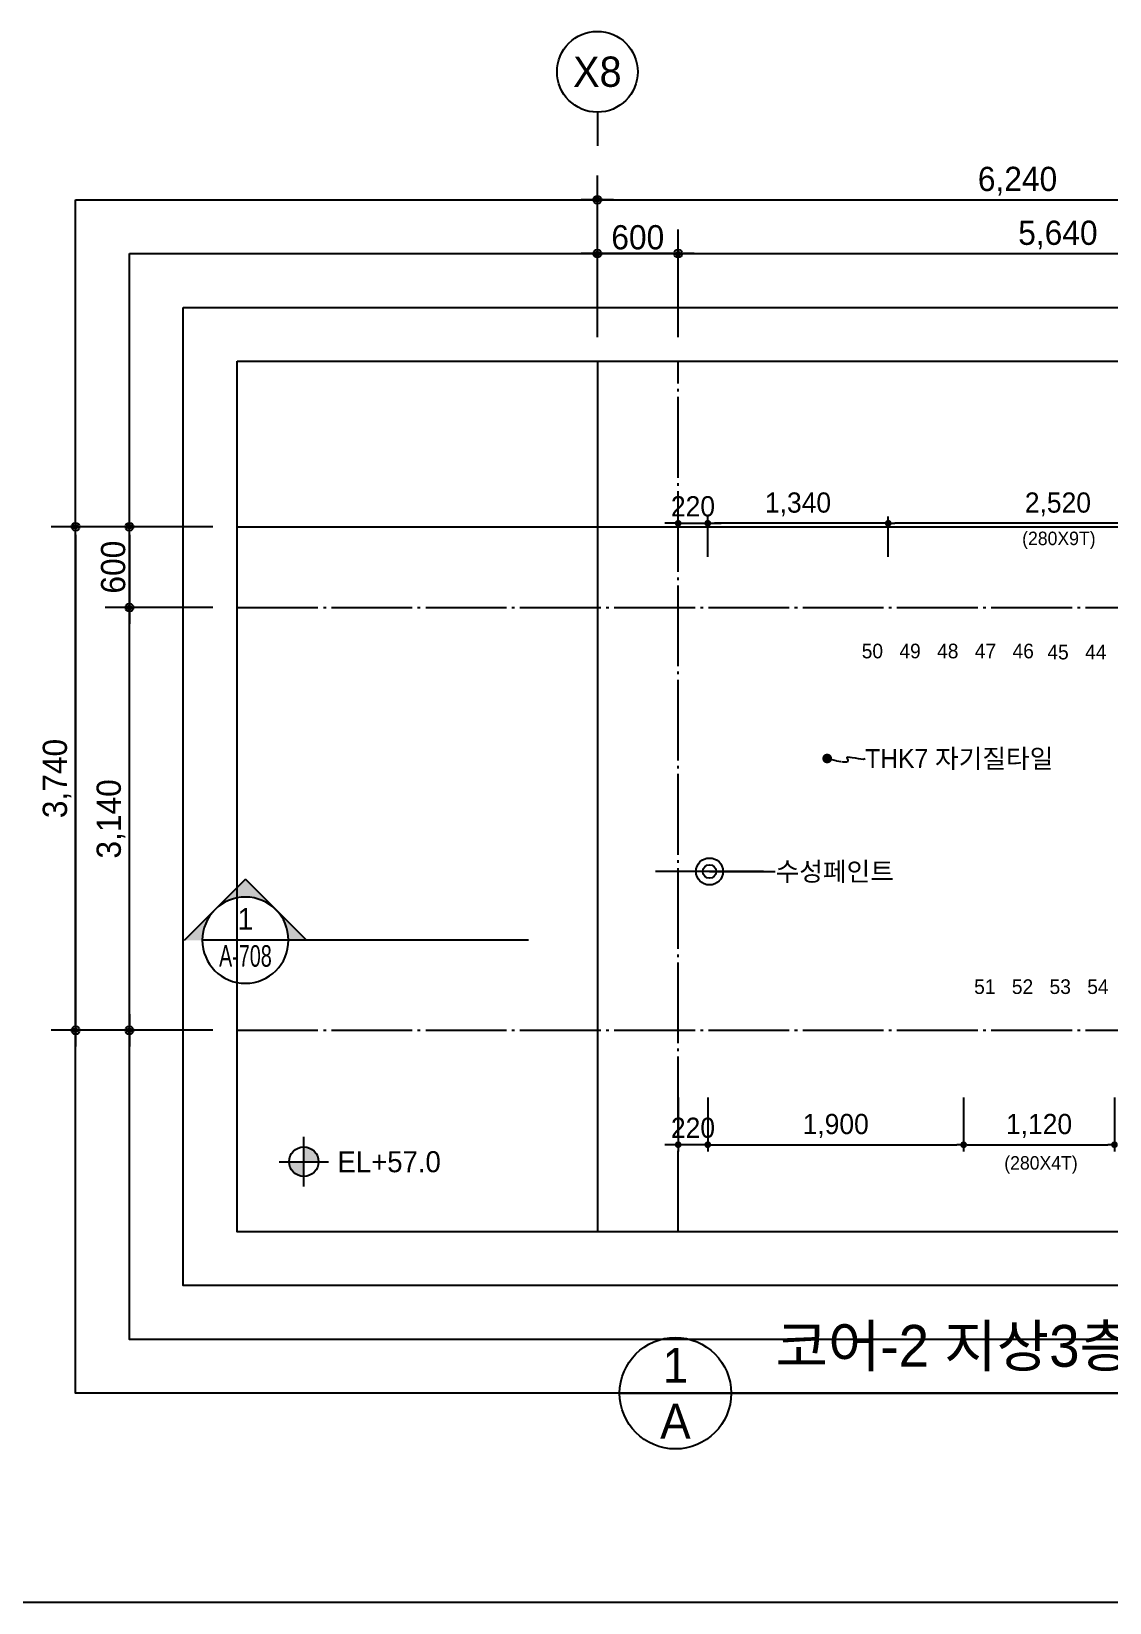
# Model space of a CAD drawing. Header units: millimetres. Extents: x 252711992 to 505989238, y 504776675 to 1009617600.
# Drawn here: x 253008026 to 253016033, y 504818337 to 504830007 of the extents above; entities that cross this region are included whole.
import ezdxf
from ezdxf.enums import TextEntityAlignment as Align
from ezdxf.xclip import XClip

# ---------------------------------------------------------------- set-up
doc = ezdxf.new("R2010")
doc.units = ezdxf.units.MM
doc.header["$XCLIPFRAME"] = 0
doc.linetypes.add('CEN', pattern=[35, 30, -2, 1, -2])
for name, color, linetype in [('$ZCDB_AUDIT_GENERATED_600D18', 7, 'Continuous'), ('0KD DIM', 7, 'Continuous'), ('4A.TEC CEN', 1, 'CEN'), ('4A.TEC TEXT', 7, 'Continuous'), ('4A.TEC TEXT 1', 3, 'Continuous'), ('4A.TEC TEXT 2', 3, 'Continuous'), ('4A.TEC 심볼', 7, 'Continuous'), ('CEN', 1, 'CEN'), ('SYM', 1, 'Continuous'), ('TEXT', 7, 'Continuous'), ('㈜SE&C TEXT', 7, 'Continuous')]:
    doc.layers.add(name, color=color, linetype=linetype)
doc.layers.add('DEFPOINT', color=135, linetype='Continuous', plot=False)
doc.styles.add('GHS', font='malgun.ttf')
doc.styles.add('SAMOO', font='')
doc.styles.add('나눔고딕', font='')
doc.styles.add('돋움', font='')
doc.styles.add('돋음체', font='')
doc.styles.add('울릉도L', font='')
doc.styles.get('SAMOO').set_extended_font_data('Dotum')
doc.styles.get('나눔고딕').set_extended_font_data('Dotum')
doc.styles.get('돋움').set_extended_font_data('Dotum')
doc.styles.get('돋음체').set_extended_font_data('Dotum')
doc.styles.get('울릉도L').set_extended_font_data('Dotum')
doc.dimstyles.new('DIM_600(외부치수)', dxfattribs={"dimscale": 400, "dimtxt": 3.3, "dimasz": 1, "dimexe": 2, "dimexo": 2, "dimgap": 1, "dimtad": 1, "dimdec": 0, "dimdsep": 46, "dimlunit": 6, "dimtxsty": '나눔고딕', "dimblk1": 'DIMDOT', "dimblk2": 'DIMDOT', "dimsah": 1, "dimcen": 2.5, "dimdle": 1.5, "dimclrd": 8, "dimclre": 8, "dimclrt": 3, "dimadec": 0, "dimazin": 0, "dimtfac": 1, "dimtdec": 0, "dimtix": 1, "dimtmove": 2, "dimatfit": 3, "dimldrblk": 'DIMDOT', "dimfxl": 1, "dimtvp": 1, "dimtolj": 1, "dimtzin": 0, "dimarcsym": 0})
doc.dimstyles.new('DIM_80(외부치수)', dxfattribs={"dimscale": 40, "dimtxt": 3.3, "dimasz": 1, "dimexe": 2, "dimexo": 2, "dimgap": 1, "dimtad": 1, "dimdec": 0, "dimdsep": 46, "dimlunit": 6, "dimtxsty": '돋움', "dimblk1": 'DIMDOT', "dimblk2": 'DIMDOT', "dimsah": 1, "dimcen": 2.5, "dimdle": 1.5, "dimclrd": 1, "dimclre": 7, "dimclrt": 2, "dimadec": 0, "dimazin": 0, "dimtfac": 1, "dimtdec": 0, "dimtix": 1, "dimtmove": 2, "dimatfit": 3, "dimldrblk": 'DIMDOT', "dimfxl": 1, "dimtvp": 1, "dimtolj": 1, "dimtzin": 0, "dimarcsym": 0})
doc.dimstyles.new('KD DIM 1', dxfattribs={"dimscale": 50, "dimtxt": 3, "dimasz": 1, "dimexe": 1, "dimexo": 1, "dimgap": 1, "dimtad": 1, "dimdec": 0, "dimzin": 0, "dimdsep": 46, "dimlunit": 6, "dimtxsty": '돋음체', "dimblk": 'DOT', "dimcen": 3, "dimdle": 1, "dimclrd": 256, "dimclre": 256, "dimclrt": 3, "dimazin": 0, "dimtfac": 1, "dimtdec": 0, "dimtix": 1, "dimtmove": 2, "dimatfit": 3, "dimldrblk": 'OBLIQUE', "dimfxl": 1, "dimtvp": 0.8333, "dimtolj": 1, "dimtzin": 0, "dimarcsym": 0})

# ---------------------------------------------------------------- blocks, each defined once
blk = doc.blocks.new('DIMDOT')
at = {"color": 0}
blk.add_line((-2, 0), (2, 0), dxfattribs=at)
for radius in [0.5, 0.25]:
    blk.add_circle((0, 0), radius, dxfattribs=at)
blk = doc.blocks.new('*D231')
at = {"layer": '$ZCDB_AUDIT_GENERATED_600D18', "color": 8, "lineweight": -2, "transparency": 16777216}
for p, q in [((253012229, 504827737), (253012229, 504828937)), ((253018469, 504827737), (253018469, 504828937)), ((253012289, 504828757), (253018409, 504828757))]:
    blk.add_line(p, q, dxfattribs=at)
at = {"layer": 'Defpoints', "color": 0, "transparency": 16777216}
for p in [(253018469, 504828757), (253012229, 504827557), (253018469, 504827557, 0)]:
    blk.add_point(p, dxfattribs=at)
at = {"layer": '$ZCDB_AUDIT_GENERATED_600D18', "color": 8, "lineweight": -2, "transparency": 16777216, "xscale": 60, "yscale": 60, "zscale": 60, "rotation": 180}
blk.add_blockref('DIMDOT', (253012229, 504828757), dxfattribs=at)
at = {"layer": '$ZCDB_AUDIT_GENERATED_600D18', "color": 8, "lineweight": -2, "transparency": 16777216, "xscale": 60, "yscale": 60, "zscale": 60}
blk.add_blockref('DIMDOT', (253018469, 504828757), dxfattribs=at)
at = {"layer": '$ZCDB_AUDIT_GENERATED_600D18', "color": 3, "transparency": 16777216, "insert": (253015349, 504828895), "char_height": 180, "attachment_point": 5, "style": '나눔고딕'}
blk.add_mtext('\\A1;6,240', dxfattribs=at)
blk = doc.blocks.new('ccs122')
at = {"layer": '4A.TEC 심볼'}
blk.add_line((0, 8), (0, 3), dxfattribs=at)
blk.add_circle((0, 14), 6, dxfattribs=at)
at = {"layer": '4A.TEC TEXT 2', "color": 3, "style": 'GHS'}
blk.add_attdef('NO', text='', height=4.5, dxfattribs=at).set_placement((-0.01, 14.02), align=Align.MIDDLE_CENTER)
blk = doc.blocks.new('*D232')
at = {"layer": '$ZCDB_AUDIT_GENERATED_600D18', "color": 8, "lineweight": -2, "transparency": 16777216}
for p, q in [((253012229, 504827737, 0), (253012229, 504828537, 0)), ((253012829, 504827737, 0), (253012829, 504828537, 0)), ((253012769, 504828357, 0), (253012289, 504828357, 0))]:
    blk.add_line(p, q, dxfattribs=at)
at = {"layer": 'Defpoints', "color": 0, "transparency": 16777216}
for p in [(253012229, 504828357, 0), (253012229, 504827557, 5000), (253012829, 504827557, 0)]:
    blk.add_point(p, dxfattribs=at)
at = {"layer": '$ZCDB_AUDIT_GENERATED_600D18', "color": 8, "lineweight": -2, "transparency": 16777216, "xscale": 60, "yscale": 60, "zscale": 60, "rotation": 180}
blk.add_blockref('DIMDOT', (253012229, 504828357, 0), dxfattribs=at)
at = {"layer": '$ZCDB_AUDIT_GENERATED_600D18', "color": 8, "lineweight": -2, "transparency": 16777216, "xscale": 60, "yscale": 60, "zscale": 60}
blk.add_blockref('DIMDOT', (253012829, 504828357, 0), dxfattribs=at)
at = {"layer": '$ZCDB_AUDIT_GENERATED_600D18', "color": 3, "transparency": 16777216, "insert": (253012529, 504828477, 0), "char_height": 180, "attachment_point": 5, "style": '나눔고딕'}
blk.add_mtext('\\A1;600', dxfattribs=at)
blk = doc.blocks.new('*D233')
at = {"layer": '$ZCDB_AUDIT_GENERATED_600D18', "color": 8, "lineweight": -2, "transparency": 16777216}
for p, q in [((253009374, 504826328), (253008174, 504826328)), ((253008354, 504826268), (253008354, 504822648)), ((253009374, 504822588), (253008174, 504822588))]:
    blk.add_line(p, q, dxfattribs=at)
at = {"layer": 'Defpoints', "color": 0, "transparency": 16777216}
for p in [(253009554, 504826328, 0), (253008354, 504822588), (253009554, 504822588, 0)]:
    blk.add_point(p, dxfattribs=at)
at = {"layer": '$ZCDB_AUDIT_GENERATED_600D18', "color": 8, "lineweight": -2, "transparency": 16777216, "xscale": 60, "yscale": 60, "zscale": 60}
for p, rotation in [((253008354, 504826328), 90), ((253008354, 504822588), 270)]:
    blk.add_blockref('DIMDOT', p, dxfattribs=dict(at, rotation=rotation))
at = {"layer": '$ZCDB_AUDIT_GENERATED_600D18', "color": 3, "transparency": 16777216, "insert": (253008217, 504824458), "char_height": 180, "attachment_point": 5, "rotation": 90, "style": '나눔고딕'}
blk.add_mtext('\\A1;3,740', dxfattribs=at)
blk = doc.blocks.new('*D234')
at = {"layer": '$ZCDB_AUDIT_GENERATED_600D18', "color": 8, "lineweight": -2, "transparency": 16777216}
for p, q in [((253009374, 504826328), (253008574, 504826328)), ((253008754, 504826268), (253008754, 504825788)), ((253009374, 504825728), (253008574, 504825728))]:
    blk.add_line(p, q, dxfattribs=at)
at = {"layer": 'Defpoints', "color": 0, "transparency": 16777216}
for p in [(253009554, 504826328, 0), (253008754, 504825728), (253009554, 504825728, 0)]:
    blk.add_point(p, dxfattribs=at)
at = {"layer": '$ZCDB_AUDIT_GENERATED_600D18', "color": 8, "lineweight": -2, "transparency": 16777216, "xscale": 60, "yscale": 60, "zscale": 60}
for p, rotation in [((253008754, 504826328), 90), ((253008754, 504825728), 270)]:
    blk.add_blockref('DIMDOT', p, dxfattribs=dict(at, rotation=rotation))
at = {"layer": '$ZCDB_AUDIT_GENERATED_600D18', "color": 3, "transparency": 16777216, "insert": (253008634, 504826028), "char_height": 180, "attachment_point": 5, "rotation": 90, "style": '나눔고딕'}
blk.add_mtext('\\A1;600', dxfattribs=at)
blk = doc.blocks.new('*D235')
at = {"layer": '$ZCDB_AUDIT_GENERATED_600D18', "color": 8, "lineweight": -2, "transparency": 16777216}
for p, q in [((253009374, 504825728), (253008574, 504825728)), ((253008754, 504822648), (253008754, 504825668)), ((253009374, 504822588), (253008574, 504822588))]:
    blk.add_line(p, q, dxfattribs=at)
at = {"layer": 'Defpoints', "color": 0, "transparency": 16777216}
for p in [(253008754, 504825728), (253009554, 504825728, 0), (253009554, 504822588, 0)]:
    blk.add_point(p, dxfattribs=at)
at = {"layer": '$ZCDB_AUDIT_GENERATED_600D18', "color": 8, "lineweight": -2, "transparency": 16777216, "xscale": 60, "yscale": 60, "zscale": 60}
for p, rotation in [((253008754, 504825728), 90), ((253008754, 504822588), 270)]:
    blk.add_blockref('DIMDOT', p, dxfattribs=dict(at, rotation=rotation))
at = {"layer": '$ZCDB_AUDIT_GENERATED_600D18', "color": 3, "transparency": 16777216, "insert": (253008617, 504824158), "char_height": 180, "attachment_point": 5, "rotation": 90, "style": '나눔고딕'}
blk.add_mtext('\\A1;3,140', dxfattribs=at)
blk = doc.blocks.new('dwgFD3B')
at = {"layer": '4A.TEC CEN', "color": 250, "ltscale": 500}
blk.add_line((49194.51, -103936.83, -3333.33), (358000, -103936.83, -3333.33), dxfattribs=at)
at = {"layer": '4A.TEC CEN', "color": 250, "ltscale": 500, "elevation": -3333.33}
blk.add_lwpolyline([(241807.63, -39163.16), (241807.63, -267000)], dxfattribs=at)
blk = doc.blocks.new('*D230')
at = {"layer": '$ZCDB_AUDIT_GENERATED_600D18', "color": 8, "lineweight": -2, "transparency": 16777216}
for p, q in [((253012829, 504827737, 0), (253012829, 504828537, 0)), ((253018469, 504827737, 0), (253018469, 504828537, 0)), ((253012889, 504828357, 0), (253018409, 504828357, 0))]:
    blk.add_line(p, q, dxfattribs=at)
at = {"layer": 'Defpoints', "color": 0, "transparency": 16777216}
for p in [(253018469, 504828357, 0), (253012829, 504827557, 0), (253018469, 504827557, 47000)]:
    blk.add_point(p, dxfattribs=at)
at = {"layer": '$ZCDB_AUDIT_GENERATED_600D18', "color": 8, "lineweight": -2, "transparency": 16777216, "xscale": 60, "yscale": 60, "zscale": 60, "rotation": 180}
blk.add_blockref('DIMDOT', (253012829, 504828357, 0), dxfattribs=at)
at = {"layer": '$ZCDB_AUDIT_GENERATED_600D18', "color": 8, "lineweight": -2, "transparency": 16777216, "xscale": 60, "yscale": 60, "zscale": 60}
blk.add_blockref('DIMDOT', (253018469, 504828357, 0), dxfattribs=at)
at = {"layer": '$ZCDB_AUDIT_GENERATED_600D18', "color": 3, "transparency": 16777216, "insert": (253015649, 504828495, 0), "char_height": 180, "attachment_point": 5, "style": '나눔고딕'}
blk.add_mtext('\\A1;5,640', dxfattribs=at)
blk = doc.blocks.new('A$C12ed4f0f')
at = {"layer": 'CEN'}
blk.add_lwpolyline([(36, 118), (107, 101), (153, 94), (180, 93), (192, 98), (193, 105), (189, 114), (185, 122), (184, 128), (191, 130), (204, 129), (222, 126), (243, 122), (265, 118), (286, 115), (304, 114), (318, 118)], dxfattribs=at)
at = {"layer": '㈜SE&C TEXT', "color": 1, "const_width": 35.9}
blk.add_lwpolyline([(18, 118, -1), (54, 118, -1)], format="xyb", close=True, dxfattribs=at)
at = {"layer": '4A.TEC TEXT', "style": '돋움'}
blk.add_text('THK7 자기질타일', height=140, dxfattribs=at).set_placement((318, 118), align=Align.MIDDLE_LEFT)
blk = doc.blocks.new('단면기호1')
at = {"layer": 'SYM'}
h = blk.add_hatch(color=256, dxfattribs=at)
h.paths.add_polyline_path([(4.24, 4.24, -0.198912), (6, 0), (8.49, 0)])
h.paths.add_polyline_path([(0, 8.49), (-4.24, 4.24, -0.414214), (4.24, 4.24)])
h.paths.add_polyline_path([(-4.24, 4.24), (-8.49, 0), (-6, 0, -0.198912)])
for p in [(-8.49, 0), (8.49, 0)]:
    blk.add_line(p, (0, 8.49), dxfattribs=at)
blk.add_circle((0, 0), 6, dxfattribs=at)
blk = doc.blocks.new('_Dot')
at = {"color": 0, "linetype": 'ByBlock', "lineweight": -2}
blk.add_line((-0.5, 0), (-1, 0), dxfattribs=at)
at = {"color": 0, "linetype": 'ByBlock', "const_width": 0.5}
blk.add_lwpolyline([(-0.25, 0, 1), (0.25, 0, 1)], format="xyb", close=True, dxfattribs=at)
blk = doc.blocks.new('*D741')
at = {"layer": '0KD DIM', "lineweight": -2, "transparency": 16777216}
for p, q in [((253014389, 504826104), (253014389, 504826404)), ((253016909, 504826104), (253016909, 504826404)), ((253016859, 504826354), (253014439, 504826354))]:
    blk.add_line(p, q, dxfattribs=at)
at = {"layer": 'Defpoints', "color": 0, "transparency": 16777216}
for p in [(253014389, 504826354), (253014389, 504826054, 0), (253016909, 504826054)]:
    blk.add_point(p, dxfattribs=at)
at = {"layer": '0KD DIM', "lineweight": -2, "transparency": 16777216, "xscale": 50, "yscale": 50, "zscale": 50, "rotation": 180}
blk.add_blockref('_Dot', (253014389, 504826354), dxfattribs=at)
at = {"layer": '0KD DIM', "lineweight": -2, "transparency": 16777216, "xscale": 50, "yscale": 50, "zscale": 50}
blk.add_blockref('_Dot', (253016909, 504826354), dxfattribs=at)
at = {"layer": '0KD DIM', "color": 3, "transparency": 16777216, "insert": (253015649, 504826494), "char_height": 150, "attachment_point": 5, "style": '돋음체'}
blk.add_mtext('\\A1;2,520', dxfattribs=at)
blk = doc.blocks.new('_OBLIQUE')
at = {"color": 0, "linetype": 'ByBlock'}
blk.add_line((-0.5, -0.5), (0.5, 0.5), dxfattribs=at)
blk = doc.blocks.new('*D743')
at = {"layer": '0KD DIM', "lineweight": -2, "transparency": 16777216}
for p, q in [((253013049, 504826104), (253013049, 504826404)), ((253014389, 504826104), (253014389, 504826404)), ((253014339, 504826354), (253013099, 504826354))]:
    blk.add_line(p, q, dxfattribs=at)
at = {"layer": 'Defpoints', "color": 0, "transparency": 16777216}
for p in [(253013049, 504826354), (253013049, 504826054), (253014389, 504826054)]:
    blk.add_point(p, dxfattribs=at)
at = {"layer": '0KD DIM', "lineweight": -2, "transparency": 16777216, "xscale": 50, "yscale": 50, "zscale": 50, "rotation": 180}
blk.add_blockref('_Dot', (253013049, 504826354), dxfattribs=at)
at = {"layer": '0KD DIM', "lineweight": -2, "transparency": 16777216, "xscale": 50, "yscale": 50, "zscale": 50}
blk.add_blockref('_Dot', (253014389, 504826354), dxfattribs=at)
at = {"layer": '0KD DIM', "color": 3, "transparency": 16777216, "insert": (253013719, 504826494), "char_height": 150, "attachment_point": 5, "style": '돋음체'}
blk.add_mtext('\\A1;1,340', dxfattribs=at)
blk = doc.blocks.new('*D745')
at = {"layer": '0KD DIM', "lineweight": -2, "transparency": 16777216}
for p, q in [((253012829, 504826104), (253012829, 504826404)), ((253013049, 504826104), (253013049, 504826404)), ((253012779, 504826354), (253012729, 504826354)), ((253012829, 504826354), (253013049, 504826354)), ((253013099, 504826354), (253013149, 504826354))]:
    blk.add_line(p, q, dxfattribs=at)
at = {"layer": 'Defpoints', "color": 0, "transparency": 16777216}
for p in [(253013049, 504826354), (253012829, 504826054), (253013049, 504826054)]:
    blk.add_point(p, dxfattribs=at)
at = {"layer": '0KD DIM', "lineweight": -2, "transparency": 16777216, "xscale": 50, "yscale": 50, "zscale": 50}
blk.add_blockref('_Dot', (253012829, 504826354), dxfattribs=at)
at = {"layer": '0KD DIM', "lineweight": -2, "transparency": 16777216, "xscale": 50, "yscale": 50, "zscale": 50, "rotation": 180}
blk.add_blockref('_Dot', (253013049, 504826354), dxfattribs=at)
at = {"layer": '0KD DIM', "color": 3, "transparency": 16777216, "insert": (253012939, 504826479), "char_height": 150, "attachment_point": 5, "style": '돋음체'}
blk.add_mtext('\\A1;220', dxfattribs=at)
blk = doc.blocks.new('FL-LEVEL1')
at = {"layer": '4A.TEC 심볼', "linetype": 'ByBlock'}
h = blk.add_hatch(color=256, dxfattribs=at)
h.paths.add_polyline_path([(295, 175), (295, 0), (470, 0, 0.414214)])
h.paths.add_polyline_path([(295, 0), (120, 0, 0.414214), (295, -175)])
for p, q in [((295, -295), (295, 295)), ((0, 0), (590, 0))]:
    blk.add_line(p, q, dxfattribs=at)
blk.add_circle((295, 0), 175, dxfattribs=at)
at = {"layer": '4A.TEC TEXT 2', "color": 3, "linetype": 'ByBlock', "style": 'SAMOO'}
blk.add_attdef('FL', text='', height=250, dxfattribs=at).set_placement((695, 0), align=Align.MIDDLE_LEFT)
blk = doc.blocks.new('*D1215')
at = {"layer": '0KD DIM', "lineweight": -2, "transparency": 16777216}
for p, q in [((253014949, 504822088), (253014949, 504821688)), ((253016069, 504822088), (253016069, 504821688)), ((253014999, 504821738), (253016019, 504821738))]:
    blk.add_line(p, q, dxfattribs=at)
at = {"layer": 'Defpoints', "color": 0, "transparency": 16777216}
for p in [(253014949, 504822138), (253016069, 504822138, 0), (253016069, 504821738)]:
    blk.add_point(p, dxfattribs=at)
at = {"layer": '0KD DIM', "lineweight": -2, "transparency": 16777216, "xscale": 50, "yscale": 50, "zscale": 50, "rotation": 180}
blk.add_blockref('_Dot', (253014949, 504821738), dxfattribs=at)
at = {"layer": '0KD DIM', "lineweight": -2, "transparency": 16777216, "xscale": 50, "yscale": 50, "zscale": 50}
blk.add_blockref('_Dot', (253016069, 504821738), dxfattribs=at)
at = {"layer": '0KD DIM', "color": 3, "transparency": 16777216, "insert": (253015509, 504821878), "char_height": 150, "attachment_point": 5, "style": '돋음체'}
blk.add_mtext('\\A1;1,120', dxfattribs=at)
blk = doc.blocks.new('*D1216')
at = {"layer": '0KD DIM', "lineweight": -2, "transparency": 16777216}
for p, q in [((253012829, 504822088), (253012829, 504821688)), ((253013049, 504822088), (253013049, 504821688)), ((253012779, 504821738), (253012729, 504821738)), ((253013049, 504821738), (253012829, 504821738)), ((253013099, 504821738), (253013149, 504821738))]:
    blk.add_line(p, q, dxfattribs=at)
at = {"layer": 'Defpoints', "color": 0, "transparency": 16777216}
for p in [(253012829, 504822138, 0), (253013049, 504822138, 0), (253012829, 504821738)]:
    blk.add_point(p, dxfattribs=at)
at = {"layer": '0KD DIM', "lineweight": -2, "transparency": 16777216, "xscale": 50, "yscale": 50, "zscale": 50}
blk.add_blockref('_Dot', (253012829, 504821738), dxfattribs=at)
at = {"layer": '0KD DIM', "lineweight": -2, "transparency": 16777216, "xscale": 50, "yscale": 50, "zscale": 50, "rotation": 180}
blk.add_blockref('_Dot', (253013049, 504821738), dxfattribs=at)
at = {"layer": '0KD DIM', "color": 3, "transparency": 16777216, "insert": (253012939, 504821863), "char_height": 150, "attachment_point": 5, "style": '돋음체'}
blk.add_mtext('\\A1;220', dxfattribs=at)
blk = doc.blocks.new('*D1217')
at = {"layer": '0KD DIM', "lineweight": -2, "transparency": 16777216}
for p, q in [((253013049, 504822088), (253013049, 504821688)), ((253014949, 504822088), (253014949, 504821688)), ((253013099, 504821738), (253014899, 504821738))]:
    blk.add_line(p, q, dxfattribs=at)
at = {"layer": 'Defpoints', "color": 0, "transparency": 16777216}
for p in [(253013049, 504822138, 0), (253014949, 504822138, 0), (253014949, 504821738)]:
    blk.add_point(p, dxfattribs=at)
at = {"layer": '0KD DIM', "lineweight": -2, "transparency": 16777216, "xscale": 50, "yscale": 50, "zscale": 50, "rotation": 180}
blk.add_blockref('_Dot', (253013049, 504821738), dxfattribs=at)
at = {"layer": '0KD DIM', "lineweight": -2, "transparency": 16777216, "xscale": 50, "yscale": 50, "zscale": 50}
blk.add_blockref('_Dot', (253014949, 504821738), dxfattribs=at)
at = {"layer": '0KD DIM', "color": 3, "transparency": 16777216, "insert": (253013999, 504821878), "char_height": 150, "attachment_point": 5, "style": '돋음체'}
blk.add_mtext('\\A1;1,900', dxfattribs=at)
blk = doc.blocks.new('A$C3bbbb777')
at = {"layer": '4A.TEC TEXT', "style": '돋움'}
blk.add_text('수성페인트', height=140, dxfattribs=at).set_placement((491, 110), align=Align.MIDDLE_LEFT)
at = {"layer": '㈜SE&C TEXT', "color": 1}
blk.add_leader([(0, 110, 0), (488, 110)], dimstyle='DIM_80(외부치수)', override={"dimasz": 5, "dimtad": 0}, dxfattribs=at)

msp = doc.modelspace()

# ---------------------------------------------------------------- linework, layer by layer
at = {"layer": '4A.TEC CEN', "ltscale": 20}
for p, q in [((253012829.24, 504821092.16), (253012829.24, 504827557.16)), ((253009554.04, 504825728.18), (253021329.04, 504825728.18)), ((253009554.04, 504822588.18), (253021329.04, 504822588.18))]:
    msp.add_line(p, q, dxfattribs=at)
at = {"layer": '4A.TEC 심볼'}
msp.add_line((253012394.55, 504819892.16, 3333.33), (253018488.54, 504819892.16, 3333.33), dxfattribs=at)
msp.add_circle((253012808.55, 504819892.16, 3333.33), 414, dxfattribs=at)
at = {"layer": 'DEFPOINT'}
msp.add_line((253042191.54, 504818337.29, 3333.33), (253005991.54, 504818337.29, 3333.33), dxfattribs=at)
at = {"layer": 'DEFPOINT', "elevation": 3333.33}
for points in [[(253008354.04, 504828757.16), (253022529.04, 504828757.16), (253022529.04, 504819892.16), (253008354.04, 504819892.16)], [(253008754.04, 504828357.16), (253022129.04, 504828357.16), (253022129.04, 504820292.16), (253008754.04, 504820292.16)], [(253009154.04, 504827957.16), (253021729.04, 504827957.16), (253021729.04, 504820692.16), (253009154.04, 504820692.16)], [(253009554.04, 504827557.16), (253021329.04, 504827557.16), (253021329.04, 504821092.16), (253009554.04, 504821092.16)]]:
    msp.add_lwpolyline(points, close=True, dxfattribs=at)
at = {"layer": 'SYM'}
msp.add_line((253011718.03, 504823257.12), (253009935.6, 504823257.12), dxfattribs=at)
msp.add_lwpolyline([(253009935.6, 504823257.12), (253009295.15, 504823257.12)], dxfattribs=at)

# ---------------------------------------------------------------- block references
ref = msp.add_blockref('dwgFD3B', (252770421.61, 504930265.01, -1666.22))
XClip(ref).set_block_clipping_path([(239132.4286797941, -109172.850899756), (250907.4286811948, -102707.850900948)])
for name, p in [('A$C12ed4f0f', (253013899.63, 504824488.66)), ('A$C3bbbb777', (253013061.73, 504823657.57))]:
    msp.add_blockref(name, p)
at = {"layer": '4A.TEC 심볼'}
ref = msp.add_blockref('ccs122', (253012229.24, 504829007.16, -4999.55), dxfattribs=dict(at, xscale=49.99999977496833, yscale=49.99999977496833, zscale=49.99999977496833))
ref.add_attrib('NO', 'X8', dxfattribs={"layer": '0', "color": 3, "height": 225, "style": '울릉도L'}).set_placement((253012228.93, 504829708.06, -4999.55), align=Align.MIDDLE_CENTER)
at = {"layer": '4A.TEC 심볼', "color": 3, "linetype": 'ByBlock'}
ref = msp.add_blockref('FL-LEVEL1', (253009864.8, 504821611.82), dxfattribs=dict(at, xscale=0.6250000000000405, yscale=0.6250000000000405, zscale=0.6250000000000405))
ref.add_attrib('FL', 'EL+57.0', dxfattribs={"layer": '4A.TEC TEXT 1', "color": 3, "linetype": 'ByBlock', "height": 156.25, "style": 'SAMOO'}).set_placement((253010299.17, 504821611.82), align=Align.MIDDLE_LEFT)
at = {"layer": 'SYM', "xscale": -53.37150118498497, "yscale": 53.37150118498497, "zscale": 53.37150118498497, "rotation": 359.9999999999999}
msp.add_blockref('단면기호1', (253009615.37, 504823257.12), dxfattribs=at)

# ---------------------------------------------------------------- texts
at = {"layer": '0KD DIM', "color": 3, "style": '돋음체'}
for s, p in [('(280X9T)', (253015656.11, 504826241.7, -4999.55)), ('(280X4T)', (253015523.31, 504821603.04, -4999.55))]:
    msp.add_text(s, height=100, dxfattribs=at).set_placement(p, align=Align.MIDDLE_CENTER)
at = {"layer": '4A.TEC TEXT 2', "color": 3, "style": '나눔고딕'}
msp.add_text('코어-2 지상3층 평면도', height=310.5, dxfattribs=at).set_placement((253013551.44, 504819995.66, 3333.33), align=Align.BOTTOM_LEFT)
for s, p in [('1', (253012808.55, 504820099.16, 3333.33)), ('A', (253012808.55, 504819685.16, 3333.33))]:
    msp.add_text(s, height=258.75, dxfattribs=at).set_placement(p, align=Align.MIDDLE)
at = {"layer": 'TEXT', "style": '나눔고딕'}
for s, p in [('50', (253014350.27, 504825318.23, 4999.55)), ('49', (253014630.27, 504825318.23, 4999.55)), ('48', (253014910.27, 504825318.23, 4999.55)), ('47', (253015190.27, 504825318.23, -4999.55)), ('46', (253015470.27, 504825318.23, -4999.55)), ('45', (253015729.15, 504825310.09, -4999.55)), ('44', (253016009.15, 504825310.09, -4999.55)), ('51', (253015185.21, 504822825.17, 4999.55)), ('52', (253015465.21, 504822825.17, 4999.55)), ('53', (253015745.21, 504822825.17, 4999.55)), ('54', (253016025.21, 504822825.17, 4999.55))]:
    msp.add_text(s, height=108.675, dxfattribs=at).set_placement(p, align=Align.BOTTOM_RIGHT)
at = {"layer": 'TEXT', "style": '돋움'}
msp.add_text('1', height=160.11, dxfattribs=at).set_placement((253009615.37, 504823335.9), align=Align.CENTER)
at = {"layer": 'TEXT', "style": '돋움', "width": 0.7}
msp.add_text('A-708', height=160.115, dxfattribs=at).set_placement((253009615.37, 504823060.21), align=Align.CENTER)

# ---------------------------------------------------------------- dimensions: what is measured, and where the dimension line sits
at = {"layer": '$ZCDB_AUDIT_GENERATED_600D18'}
dim = msp.add_linear_dim(base=(253018469.24, 504828757.16), p1=(253012229.24, 504827557.16), p2=(253018469.24, 504827557.16, 0), dimstyle='DIM_600(외부치수)', override={"dimscale": 300, "dimtxt": 0.6, "dimasz": 0.2, "dimexe": 0.6, "dimexo": 0.6, "dimgap": 0.1, "dimdec": 1, "dimblk1": 'DIMDOT', "dimblk2": 'DIMDOT', "dimdle": 0.5}, dxfattribs=at)
dim.commit()
dim.dimension.update_dxf_attribs({"geometry": '*D231', "text_midpoint": (253015349.24, 504828894.62)})
for base, p1, p2, angle, picture, middle in [((253018469.24, 504828357.16, 0), (253012829.24, 504827557.16, 0), (253018469.24, 504827557.16, 47000), 0, '*D230', (253015649.24, 504828494.62, 0)), ((253012229.24, 504828357.16, 0), (253012829.24, 504827557.16, 0), (253012229.24, 504827557.16, 4999.99), 180, '*D232', (253012529.24, 504828477.28, 0)), ((253008354.04, 504822588.18, -4999.55), (253009554.04, 504826328.18, -4999.55), (253009554.04, 504822588.18, -4999.55), 270, '*D233', (253008216.58, 504824458.18, -4999.55)), ((253008754.04, 504825728.18, -4999.55), (253009554.04, 504826328.18, -4999.55), (253009554.04, 504825728.18, -4999.55), 270, '*D234', (253008633.92, 504826028.18, -4999.55)), ((253008754.04, 504825728.18, -4999.55), (253009554.04, 504822588.18, -4999.55), (253009554.04, 504825728.18, -4999.55), 90, '*D235', (253008616.58, 504824158.18, -4999.55))]:
    dim = msp.add_linear_dim(base=base, p1=p1, p2=p2, angle=angle, dimstyle='DIM_600(외부치수)', override={"dimscale": 300, "dimtxt": 0.6, "dimasz": 0.2, "dimexe": 0.6, "dimexo": 0.6, "dimgap": 0.1, "dimdec": 1, "dimblk1": 'DIMDOT', "dimblk2": 'DIMDOT', "dimdle": 0.5}, dxfattribs=at)
    dim.commit()
    dim.dimension.update_dxf_attribs({"geometry": picture, "text_midpoint": middle})
at = {"layer": '0KD DIM'}
dim = msp.add_linear_dim(base=(253013049.24, 504826354.18, -4999.55), p1=(253012829.24, 504826054.18, -4999.55), p2=(253013049.24, 504826054.18, -4999.55), dimstyle='KD DIM 1', dxfattribs=at)
dim.commit()
dim.dimension.update_dxf_attribs({"geometry": '*D745', "text_midpoint": (253012939.24, 504826479.28, -4999.55)})
for base, p1, p2, angle, picture, middle in [((253013049.24, 504826354.18, -4999.55), (253014389.24, 504826054.18, -4999.55), (253013049.24, 504826054.18, -4999.55), 180, '*D743', (253013719.24, 504826493.73, -4999.55)), ((253014389.24, 504826354.18, -4999.55), (253016909.24, 504826054.18, -4999.55), (253014389.24, 504826054.18, -4999.55), 180, '*D741', (253015649.24, 504826493.73, -4999.55)), ((253012829.24, 504821738.18), (253013049.24, 504822138.18, 0), (253012829.24, 504822138.18, 0), 180, '*D1216', (253012939.24, 504821863.28)), ((253014949.24, 504821738.18), (253013049.24, 504822138.18, 0), (253014949.24, 504822138.18, 0), 0, '*D1217', (253013999.24, 504821877.73)), ((253016069.24, 504821738.18), (253014949.24, 504822138.18), (253016069.24, 504822138.18, 0), 0, '*D1215', (253015509.24, 504821877.73))]:
    dim = msp.add_linear_dim(base=base, p1=p1, p2=p2, angle=angle, dimstyle='KD DIM 1', dxfattribs=at)
    dim.commit()
    dim.dimension.update_dxf_attribs({"geometry": picture, "text_midpoint": middle})

doc.saveas('drawing.dxf')
